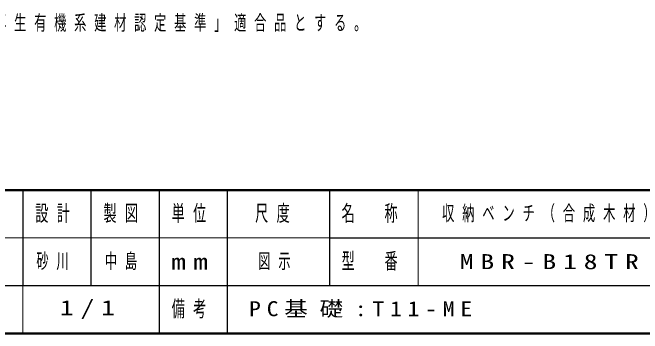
# Model space of a CAD drawing. Units: millimetres on the paper, scale 1:20. Extents: x -365 to 0, y -5 to 257.
# Drawn here: x -229 to -136.6, y 0 to 47 of the extents above; entities that cross this region are included whole.
import ezdxf

# ---------------------------------------------------------------- set-up
doc = ezdxf.new("R2010")
doc.units = ezdxf.units.MM
doc.layers.add('LY_1', color=7, linetype='Continuous', lineweight=25)
doc.layers.add('LY_3', color=7, linetype='Continuous', lineweight=13)
doc.styles.add('ＭＳ ゴシック', font='')
doc.styles.get('ＭＳ ゴシック').set_extended_font_data('MS Gothic')

msp = doc.modelspace()

# ---------------------------------------------------------------- linework, layer by layer
at = {"layer": 'LY_3', "lineweight": 50}
for p, q in [((-365, 21), (0, 21)), ((-365, 0), (0, 0))]:
    msp.add_line(p, q, dxfattribs=at)
at = {"layer": 'LY_3', "color": 211, "lineweight": 25}
for p, q in [((-227.5, 21), (-227.5, 7)), ((-217.5, 21), (-217.5, 7)), ((-207.5, 21), (-207.5, 0)), ((-197.5, 21), (-197.5, 7)), ((-182.5, 21), (-182.5, 7)), ((-182.5, 14), (-70, 14)), ((-237.5, 7), (0, 7))]:
    msp.add_line(p, q, dxfattribs=at)
at = {"layer": 'LY_3'}
for p, q in [((-169.5, 21), (-169.5, 7)), ((-237.5, 14), (-182.5, 14)), ((-227.5, 7), (-227.5, 0))]:
    msp.add_line(p, q, dxfattribs=at)
at = {"layer": 'LY_3', "lineweight": 25}
msp.add_line((-197.5, 7), (-197.5, 0), dxfattribs=at)

# ---------------------------------------------------------------- texts
at = {"layer": 'LY_1', "char_height": 2.199, "style": 'ＭＳ ゴシック'}
for s, insert, attachment_point in [('\\T1.63;\\W0.6;合成木材は、木粉入り再生プラスチック（ポリプロピレン系、色：サンディ-ブラウン）とし、「再生有機系建材認定基準」適合品とする。', (-359.291, 44.174), 7), ('\\T1.64;\\W0.6;収納ベンチ（合成木材）', (-149.75, 17.5), 5), ('\\T1.64;\\W0.6;砂川', (-225.5, 10.5), 4), ('\\T1.64;\\W0.6;中島', (-212.5, 10.5), 5), ('\\T1.64;\\W0.6;図示', (-190, 10.5), 5), ('\\T1.5;\\W1.35;MBR-B18TR', (-149.75, 10.5), 5), ('\\T1.5;\\W1.35;1/1', (-217.5, 3.5), 5), ('\\T1.5;\\W1.15;PC基礎:T11-ME', (-177.5, 3.5), 5)]:
    msp.add_mtext(s, dxfattribs=dict(at, insert=insert, attachment_point=attachment_point))
at = {"layer": 'LY_3', "color": 4, "char_height": 2.346, "attachment_point": 5, "style": 'ＭＳ ゴシック'}
for s, insert in [('\\T1.64;\\W0.6;設計', (-222.5, 17.5)), ('\\T1.64;\\W0.6;製図', (-212.5, 17.5)), ('\\T1.64;\\W0.6;単位', (-202.5, 17.5)), ('\\T1.64;\\W0.6;尺度', (-190.25, 17.5)), ('\\T1.64;\\W0.6;名\u3000称', (-176, 17.5)), ('\\T1.64;\\W0.6;型\u3000番', (-176, 10.5)), ('\\T1.5;\\W1.35;mm', (-202.5, 10.5)), ('\\T1.64;\\W0.6;備考', (-202.5, 3.5))]:
    msp.add_mtext(s, dxfattribs=dict(at, insert=insert))

doc.saveas('drawing.dxf')
